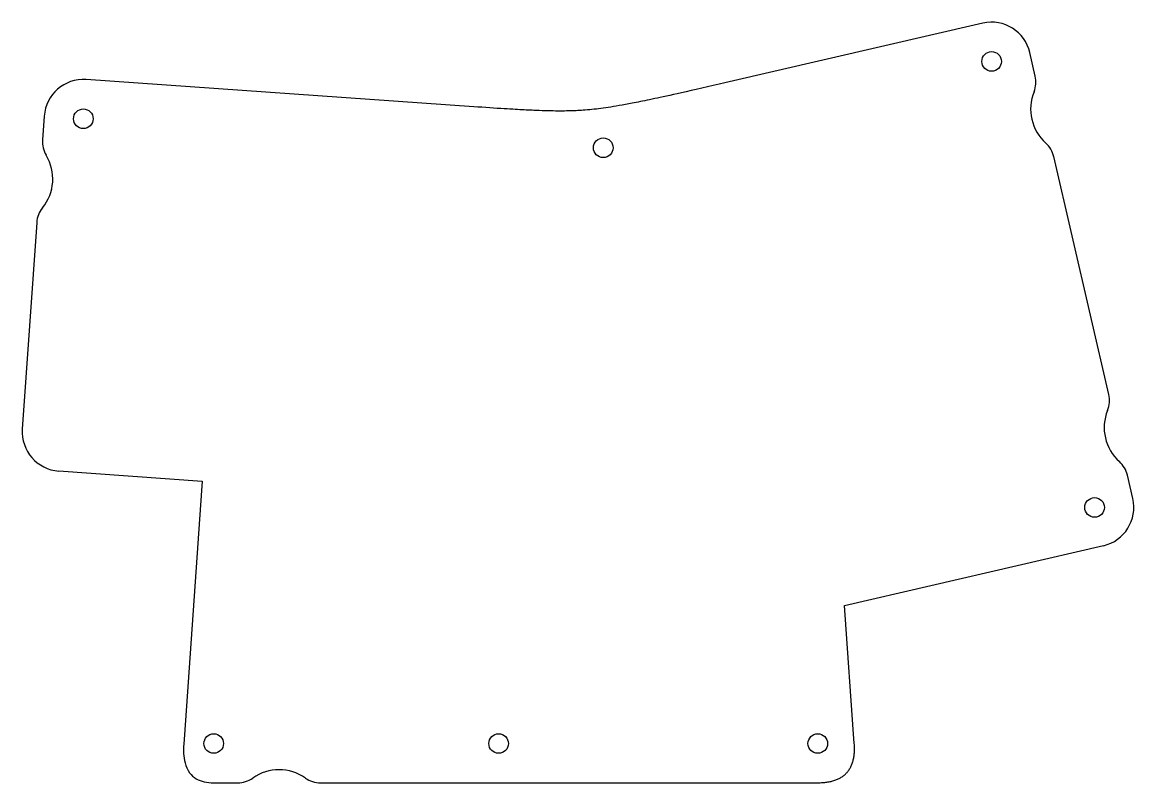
# Model space of a CAD drawing. Header units: millimetres. Extents: x -92 to 78, y -49 to 67.
import ezdxf

# ---------------------------------------------------------------- set-up
doc = ezdxf.new("R2010")
doc.units = ezdxf.units.MM
doc.layers.get('0').update_dxf_attribs({"linetype": 'CONTINUOUS'})

msp = doc.modelspace()

# ---------------------------------------------------------------- linework, layer by layer
for p, q in [((54.59, 67.15), (15.13, 58.04)), ((62.62, 59.08), (61.79, 62.66)), ((-23.28, 54.38), (-82.63, 58.53)), ((-89.04, 52.96), (-89.29, 49.3)), ((73.86, 10.36), (65.46, 46.75)), ((-90.18, 36.68), (-92.39, 5.08)), ((-86.82, -1.32), (-64.87, -2.86)), ((-64.87, -2.86), (-67.69, -43.08)), ((77.54, -5.55), (76.71, -1.97)), ((33.45, -21.89), (73.04, -12.74)), ((34.93, -43.01), (33.45, -21.89)), ((-63.1, -49), (-59.43, -49)), ((-46.78, -49), (29.34, -49))]:
    msp.add_line(p, q)
for centre in [(55.94, 61.31), (-83.05, 52.55), (-3.49, 48.11), (71.69, -6.9), (-63.1, -43), (-19.5, -43), (29.34, -43)]:
    msp.add_circle(centre, 1.5)
for centre, radius, start, end in [((55.94, 61.31), 6, 13, 103), ((-83.05, 52.55), 6, 86, 176), ((58.72, 58.18), 4, -22.0968, 13), ((68.91, 54.04), 7, 157.9032, 228.0968), ((-85.3, 49.02), 4, 176, 211.0968), ((61.56, 45.85), 4, 13, 48.0968), ((-94.72, 43.34), 7, -39.0968, 31.0968), ((-86.19, 36.4), 4, 140.9032, 176), ((69.97, 9.46), 4, -22.0968, 13), ((80.16, 5.32), 7, 157.9032, 228.0968), ((-86.4, 4.66), 6, 176, 266), ((72.81, -2.87), 4, 13, 48.0968), ((71.69, -6.9), 6, -77, 13), ((-53.1, -54), 7, 54.9032, 125.0968), ((-59.43, -45), 4, 270, 305.0968), ((-46.78, -45), 4, 234.9032, 270)]:
    msp.add_arc(centre, radius, start, end)
msp.add_rational_spline([(15.13, 58.04), (-5.97, 53.17), (-23.28, 54.38)], [1, 3, 1], degree=2)
msp.add_open_spline([(-67.69, -43.08), (-67.75, -44.02), (-67.73, -45.03), (-67.35, -46.49), (-67.13, -47.01), (-66.51, -47.84), (-66.17, -48.14), (-65.4, -48.6), (-64.99, -48.75), (-64.1, -48.96), (-63.59, -49), (-63.1, -49)], degree=3, knots=[0, 0, 0, 0, 0.2817157, 0.2817157, 0.4508986, 0.4508986, 0.5902628, 0.5902628, 0.7187582, 0.7187582, 0.8663558, 0.8663558, 0.8663558, 0.8663558])
msp.add_open_spline([(29.34, -49), (35.34, -49), (34.93, -43.01)], degree=2)

doc.saveas('drawing.dxf')
